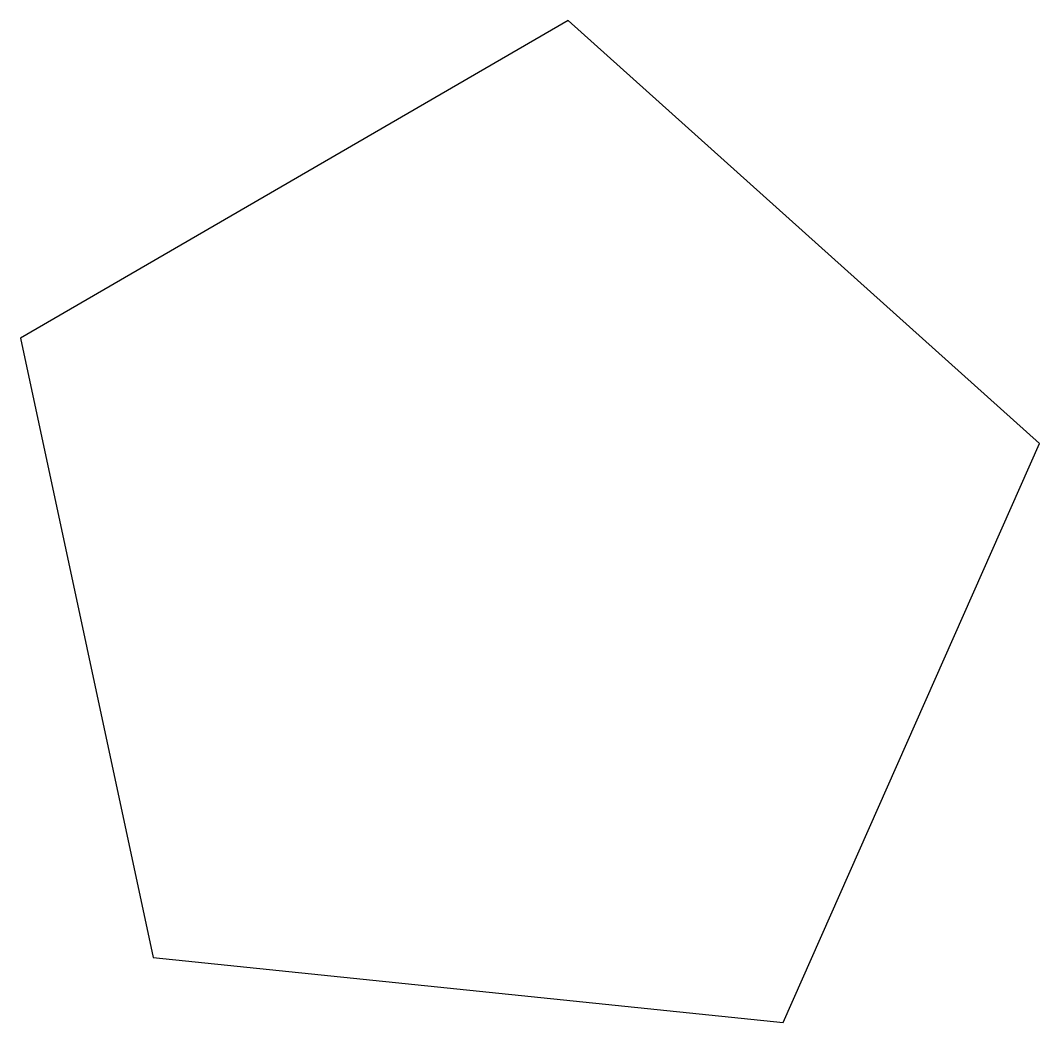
# Model space of a CAD drawing. Header units: millimetres. Extents: x 2378 to 3988, y 2437 to 4019.
import ezdxf

# ---------------------------------------------------------------- set-up
doc = ezdxf.new("R2010")
doc.units = ezdxf.units.MM
doc.layers.add('solid', color=7, linetype='Continuous')

msp = doc.modelspace()

# ---------------------------------------------------------------- linework, layer by layer
at = {"layer": 'solid'}
msp.add_lwpolyline([(2378.1, 3517), (2587.9, 2539.3), (3582.7, 2436.7), (3987.6, 3351.1), (3243.1, 4018.7)], close=True, dxfattribs=at)

doc.saveas('drawing.dxf')
